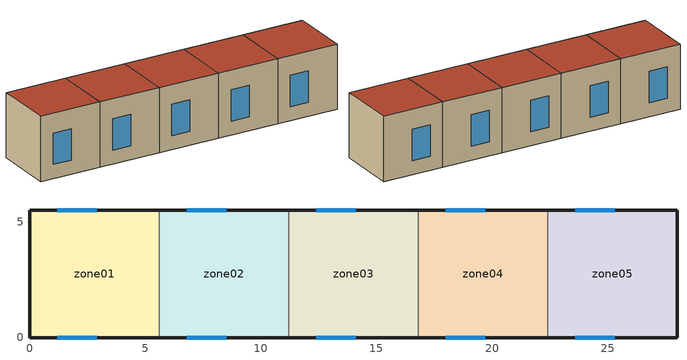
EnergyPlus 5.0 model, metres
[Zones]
zone01
 floor ground (GROUND_FLOOR): 5.6,5.5 5.6,0 0,0 0,5.5 z0
 wall outside (EXT_WALL): 5.6,5.5 0,5.5 0,0 5.6,0 z0:5.8
 wall to zone02 (ADJ_WALL): 5.6,0 5.6,5.5 z0:5.8
 window (EXT_WINDOW1): 1.2,0 2.9,0 / 2.9,5.5 1.2,5.5 z1.25:4.05
 roof outside (EXT_ROOF): 0,5.5 0,0 5.6,0 5.6,5.5 z5.8
zone02
 floor ground (GROUND_FLOOR): 11.2,5.5 11.2,0 5.6,0 5.6,5.5 z0
 wall outside (EXT_WALL): 11.2,5.5 5.6,5.5 / 5.6,0 11.2,0 z0:5.8
 wall to zone03 (ADJ_WALL): 11.2,0 11.2,5.5 z0:5.8
 wall to zone01 (ADJ_WALL): 5.6,5.5 5.6,0 z0:5.8
 window (EXT_WINDOW1): 6.8,0 8.5,0 / 8.5,5.5 6.8,5.5 z1.25:4.05
 roof outside (EXT_ROOF): 5.6,5.5 5.6,0 11.2,0 11.2,5.5 z5.8
zone03
 floor ground (GROUND_FLOOR): 16.8,5.5 16.8,0 11.2,0 11.2,5.5 z0
 wall outside (EXT_WALL): 16.8,5.5 11.2,5.5 / 11.2,0 16.8,0 z0:5.8
 wall to zone04 (ADJ_WALL): 16.8,0 16.8,5.5 z0:5.8
 wall to zone02 (ADJ_WALL): 11.2,5.5 11.2,0 z0:5.8
 window (EXT_WINDOW1): 12.4,0 14.1,0 / 14.1,5.5 12.4,5.5 z1.25:4.05
 roof outside (EXT_ROOF): 11.2,5.5 11.2,0 16.8,0 16.8,5.5 z5.8
zone04
 floor ground (GROUND_FLOOR): 22.4,5.5 22.4,0 16.8,0 16.8,5.5 z0
 wall outside (EXT_WALL): 22.4,5.5 16.8,5.5 / 16.8,0 22.4,0 z0:5.8
 wall to zone05 (ADJ_WALL): 22.4,0 22.4,5.5 z0:5.8
 wall to zone03 (ADJ_WALL): 16.8,5.5 16.8,0 z0:5.8
 window (EXT_WINDOW1): 18,0 19.7,0 / 19.7,5.5 18,5.5 z1.25:4.05
 roof outside (EXT_ROOF): 16.8,5.5 16.8,0 22.4,0 22.4,5.5 z5.8
zone05
 floor ground (GROUND_FLOOR): 28,5.5 28,0 22.4,0 22.4,5.5 z0
 wall outside (EXT_WALL): 22.4,0 28,0 28,5.5 22.4,5.5 z0:5.8
 wall to zone04 (ADJ_WALL): 22.4,5.5 22.4,0 z0:5.8
 window (EXT_WINDOW1): 23.6,0 25.3,0 / 25.3,5.5 23.6,5.5 z1.25:4.05
 roof outside (EXT_ROOF): 22.4,5.5 22.4,0 28,0 28,5.5 z5.8
[Building]
TRNSYS18: North Axis {deg}=0; Terrain=City; Loads Convergence Tolerance Value=0; Temperature Convergence Tolerance Value {deltaC}=0; Solar Distribution=FullInteriorAndExterior; Maximum Number of Warmup Days=0
[Site:Location]
not used: Latitude {deg}=0; Longitude {deg}=0; Time Zone {hr}=0; Elevation {m}=0
[Construction]
GROUND_FLOOR; EXT_WALL; EXT_ROOF; ADJ_WALL; EXT_WINDOW1: 
[WindowProperty:ShadingControl]
ESHADE=0; ISHADE=INPUT 1*MAX_ISHADE : SHADECNTRL=ISHADE_INTERNAL
[SurfaceProperty:OtherSideCoefficients]
BOUNDARY=IDENTICAL; BOUNDARY=INPUT 1*TBOUNDARY; BOUNDARY=INPUT 1*TBOUNDARY_2; BOUNDARY=INPUT 1*TBOUNDARY_3; BOUNDARY=INPUT 1*TGROUND; BOUNDARY=20; BOUNDARY=15
[Zone] Multiplier=1
zone01; zone02; zone03; zone04; zone05
